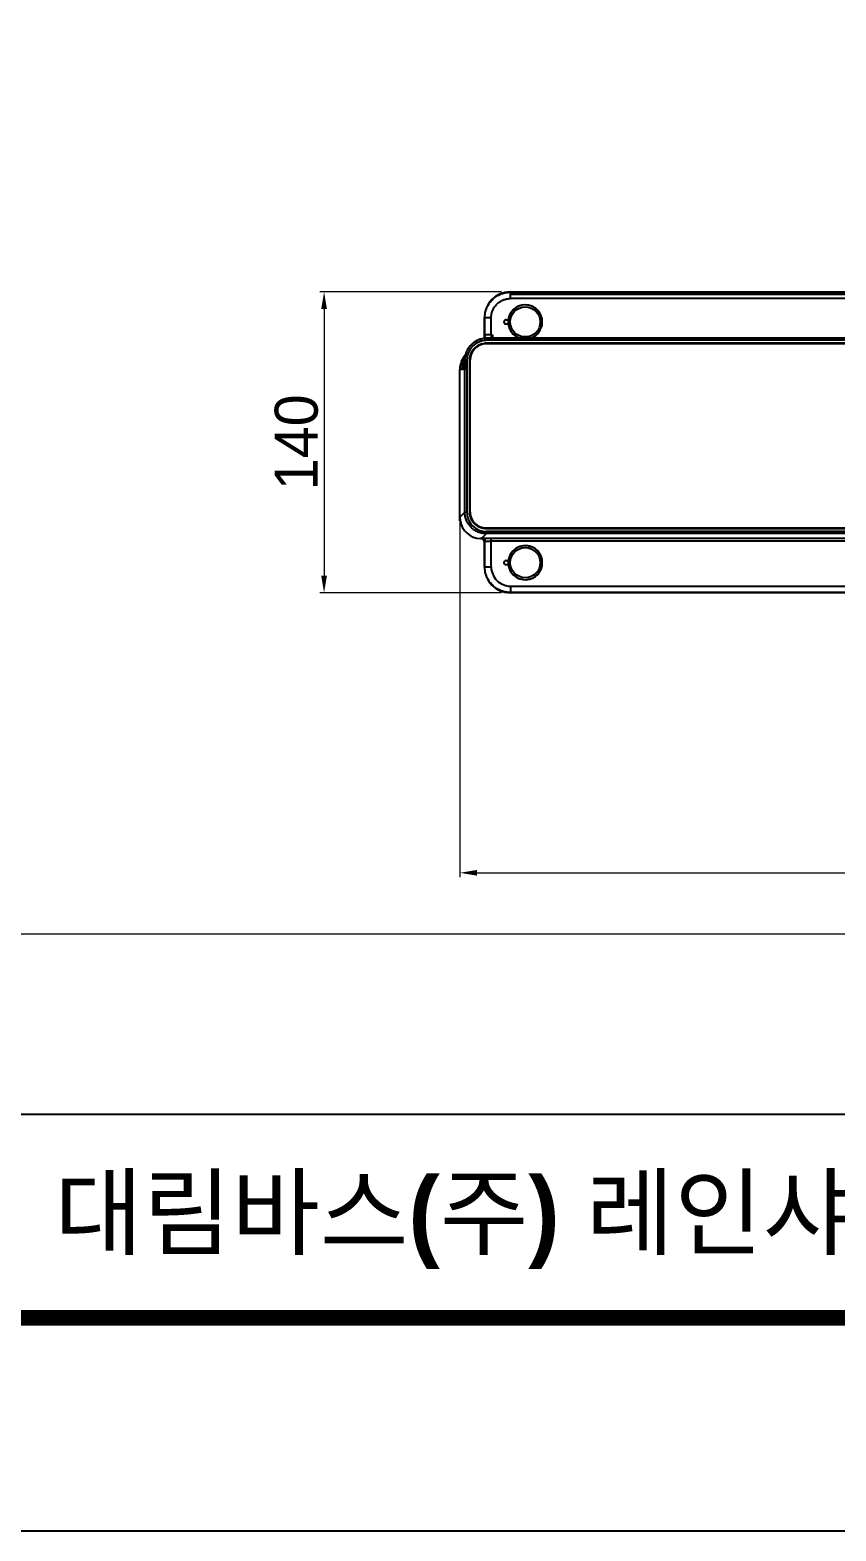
# Model space of a CAD drawing. Extents: x 11391 to 14551, y -233 to 2082.
# Drawn here: x 11998 to 12373, y -233 to 465 of the extents above; entities that cross this region are included whole.
import ezdxf

# ---------------------------------------------------------------- set-up
doc = ezdxf.new("R2010")
doc.units = 0
doc.header["$LTSCALE"] = 10
doc.header["$MEASUREMENT"] = 0
doc.header["$PDMODE"] = 3
doc.header["$PDSIZE"] = -10
doc.layers.get('0').update_dxf_attribs({"linetype": 'CONTINUOUS'})
doc.layers.get('DEFPOINTS').update_dxf_attribs({"linetype": 'CONTINUOUS'})
doc.layers.add('DEF_LAYER_ASSEM_MEMBER', color=7, linetype='CONTINUOUS')
doc.layers.add('치수선', color=7, linetype='CONTINUOUS', lineweight=20)
doc.styles.add('Daelim Dimension', font='')
doc.styles.get('Daelim Dimension').set_extended_font_data('나눔고딕')
doc.dimstyles.new('DEFAULT', dxfattribs={"dimscale": 2, "dimtxt": 2, "dimasz": 2, "dimexe": 0, "dimexo": 2, "dimgap": 1, "dimtad": 1, "dimdec": 1, "dimzin": 9, "dimdsep": 46, "dimtxsty": 'Daelim Dimension', "dimcen": 0.5, "dimclrd": 252, "dimclre": 252, "dimclrt": 3, "dimadec": 1, "dimazin": 0, "dimtfac": 1, "dimtdec": 1, "dimtix": 1, "dimtmove": 0, "dimatfit": 3, "dimfxl": 1, "dimtolj": 1, "dimtzin": 1, "dimlwd": 9, "dimlwe": 9, "dimarcsym": 0})

# ---------------------------------------------------------------- blocks, each defined once
blk = doc.blocks.new('*D16')
at = {"color": 5, "lineweight": 9, "ltscale": 0.5, "transparency": 16777216}
for p, q in [((12197.89, 257.84), (12197.89, 71.07)), ((12618.29, 249.09), (12618.29, 71.07)), ((12205.89, 73.07), (12610.29, 73.07))]:
    blk.add_line(p, q, dxfattribs=at)
at = {"color": 5, "ltscale": 0.5, "transparency": 16777216}
for points in [[(12205.89, 74.4), (12205.89, 71.73), (12197.89, 73.07)], [(12610.29, 74.4), (12610.29, 71.73), (12618.29, 73.07)]]:
    blk.add_solid(points, dxfattribs=at)
at = {"layer": 'DEFPOINTS', "color": 0, "ltscale": 0.5, "transparency": 16777216}
for p in [(12197.89, 261.84), (12618.29, 253.09), (12618.29, 73.07)]:
    blk.add_point(p, dxfattribs=at)
at = {"color": 7, "ltscale": 0.5, "transparency": 16777216, "insert": (12408.09, 85.91), "char_height": 20, "attachment_point": 5, "style": 'Daelim Dimension'}
blk.add_mtext('\\A1;420', dxfattribs=at)
blk = doc.blocks.new('*D17')
at = {"color": 5, "lineweight": 9, "ltscale": 0.5, "transparency": 16777216}
for p, q in [((12217.29, 343.34), (12132.74, 343.34)), ((12134.74, 335.34), (12134.74, 211.34)), ((12217.29, 203.34), (12132.74, 203.34))]:
    blk.add_line(p, q, dxfattribs=at)
at = {"color": 5, "ltscale": 0.5, "transparency": 16777216}
for points in [[(12133.41, 335.34), (12136.07, 335.34), (12134.74, 343.34)], [(12133.41, 211.34), (12136.07, 211.34), (12134.74, 203.34)]]:
    blk.add_solid(points, dxfattribs=at)
at = {"layer": 'DEFPOINTS', "color": 0, "ltscale": 0.5, "transparency": 16777216}
for p in [(12221.29, 343.34), (12134.74, 203.34), (12221.29, 203.34)]:
    blk.add_point(p, dxfattribs=at)
at = {"color": 7, "ltscale": 0.5, "transparency": 16777216, "insert": (12121.93, 273.34), "char_height": 20, "attachment_point": 5, "rotation": 90, "style": 'Daelim Dimension'}
blk.add_mtext('\\A1;140', dxfattribs=at)

msp = doc.modelspace()

# ---------------------------------------------------------------- linework, layer by layer
at = {"color": 5}
msp.add_line((11442.14, -39.16), (13986.2, -39.16), dxfattribs=at)
at = {"ltscale": 0.5}
msp.add_lwpolyline([(11391.33, -233.13), (14550.85, -233.13), (14550.85, 2081.91), (11391.33, 2081.91)], close=True, dxfattribs=at)
at = {"color": 5, "linetype": 'ByBlock', "lineweight": 200, "const_width": 7.28}
msp.add_lwpolyline([(11442.14, -134), (14499.74, -134), (14499.74, 2028.16), (11442.14, 2028.16)], close=True, dxfattribs=at)
at = {"layer": 'DEF_LAYER_ASSEM_MEMBER', "color": 7, "linetype": 'Continuous'}
for p, q in [((12221.29, 343.34), (12397.29, 343.34)), ((12209.29, 321.58), (12209.29, 331.34)), ((12209.45, 331.18), (12209.29, 331.34)), ((12209.45, 321.61), (12209.45, 331.18)), ((12212.45, 323.37), (12212.45, 331.23)), ((12219.39, 330.34), (12220.4, 330.34)), ((12220.4, 328.34), (12219.39, 328.34)), ((12220.39, 329.34), (12220.39, 329.36)), ((12236.19, 329.36), (12236.19, 329.34)), ((12209.56, 321.63), (12209.59, 323.37)), ((12209.59, 323.37), (12209.57, 323.37)), ((12212.6, 323.37), (12209.59, 323.37)), ((12606.12, 321.8), (12210.47, 321.8)), ((12212.57, 321.8), (12212.6, 323.37)), ((12212.6, 323.37), (12213.07, 323.37)), ((12213.07, 323.37), (12213.07, 321.8)), ((12200.55, 314.28), (12199.4, 310.04)), ((12605.97, 320.81), (12210.61, 320.81)), ((12210.62, 319.59), (12605.96, 319.59)), ((12210.62, 319.39), (12605.96, 319.39)), ((12210.62, 319.38), (12605.96, 319.38)), ((12199, 307.29), (12197.89, 307.29)), ((12197.89, 236.84), (12197.89, 307.29)), ((12200.2, 311.65), (12199.05, 307.42)), ((12200.2, 240.84), (12200.2, 307.29)), ((12201.19, 311.65), (12201.19, 307.29)), ((12201.19, 307.29), (12201.19, 240.84)), ((12202.49, 307.29), (12202.49, 311.71)), ((12202.49, 240.86), (12202.49, 307.29)), ((12202.7, 307.29), (12202.69, 307.29)), ((12202.69, 240.86), (12202.69, 307.29)), ((12202.7, 307.29), (12202.7, 311.71)), ((12202.7, 240.86), (12202.7, 307.29)), ((12200.2, 240.84), (12197.89, 238.54)), ((12197.89, 236.84), (12197.89, 238.54)), ((12198.04, 236.84), (12197.89, 236.84)), ((12197.89, 236.84), (12197.89, 236.84)), ((12210.2, 230.85), (12208.09, 228.74)), ((12210.2, 231.84), (12210.2, 230.85)), ((12408.29, 231.84), (12210.2, 231.84)), ((12408.29, 230.85), (12210.2, 230.85)), ((12408.29, 233.35), (12210.21, 233.35)), ((12408.29, 233.34), (12210.21, 233.34)), ((12408.29, 233.14), (12210.21, 233.14)), ((12207.74, 228.71), (12207.57, 228.54)), ((12207.57, 228.54), (12207.97, 228.54)), ((12207.97, 228.54), (12208.14, 228.71)), ((12209.45, 227.31), (12209.27, 227.31)), ((12209.29, 215.33), (12209.29, 227.31)), ((12209.45, 215.5), (12209.46, 227.31)), ((12212.45, 215.44), (12212.46, 227.31)), ((12212.46, 228.78), (12385.53, 228.78)), ((12385.51, 227.31), (12212.46, 227.31)), ((12219.39, 218.34), (12220.4, 218.34)), ((12209.45, 215.5), (12209.29, 215.33)), ((12220.4, 216.34), (12219.39, 216.34)), ((12221.45, 203.49), (12221.29, 203.34)), ((12595.29, 203.34), (12221.29, 203.34)), ((12221.45, 206.44), (12221.45, 203.49)), ((12221.45, 206.44), (12385.5, 206.44)), ((12595.13, 203.49), (12221.45, 203.49))]:
    msp.add_line(p, q, dxfattribs=at)
for centre in [(12228.29, 329.34), (12228.29, 217.34)]:
    msp.add_circle(centre, 7, dxfattribs=at)
for centre, radius, start, end in [((12228.29, 329.34), 7.95, 288.61741, 172.77384), ((12219.39, 329.34), 1, 90.00002, 270), ((12228.29, 329.34), 7.95, 187.22616, 251.38465), ((12210.25, 311.71), 7.54, 106.27465, 180.02675), ((12210.21, 240.86), 7.51, 179.99516, 270.00485), ((12228.29, 217.34), 7.9, 0, 180), ((12228.29, 217.34), 7.95, 187.22616, 172.77384), ((12219.39, 217.34), 1, 89.99998, 270), ((12228.29, 217.34), 7.9, 180, 0)]:
    msp.add_arc(centre, radius, start, end, dxfattribs=at)
for centre, major_axis, ratio, start_param, end_param in [((12221.29, 331.33), (8.49, -8.49), 0.999695, 2.356347, 3.926839), ((12228.29, 329.36), (-7.9, 0), 0.999848, 3.141593, 6.283185), ((12228.29, 329.36), (-7.9, 0), 0.999848, 0, 1.274701), ((12228.29, 329.34), (7.9, 0), 0.999848, 3.141593, 4.40952), ((12228.29, 329.36), (-7.9, 0), 0.999848, 1.866891, 3.141593), ((12228.29, 329.34), (7.9, 0), 0.999848, 5.015258, 6.283185), ((12212.4, 489.21), (2.95, 171.87), 0.000305, 3.357073, 3.407216), ((12207.89, 307.34), (10, 0), 0.999848, 2.404579, 3.146558), ((12207.89, 238.54), (7.07, 7.07), 0.999695, 2.356347, 2.527177), ((12207.89, 238.54), (7.07, 7.07), 0.999695, 2.527154, 3.883473), ((12207.39, 227.05), (-1.06, -1.06), 0.999695, 3.806787, 3.883724), ((12207.79, 227.05), (-1.06, -1.06), 0.999695, 2.529217, 3.806787), ((12207.96, 227.22), (1.06, -1.06), 0.999695, 0.847258, 2.235995), ((12221.29, 215.34), (8.49, 8.49), 0.999695, 2.356347, 3.926839), ((12212.45, 215.5), (-3, 0), 0.017452, 0.017456, 1.570802)]:
    msp.add_ellipse(centre, major_axis=major_axis, ratio=ratio, start_param=start_param, end_param=end_param, dxfattribs=at)
for points, degree, knots in [([(12209.45, 331.18), (12209.45, 331.6), (12209.47, 332.03), (12209.56, 332.87), (12209.63, 333.29), (12209.81, 334.11), (12209.92, 334.52), (12210.18, 335.3), (12210.32, 335.69), (12210.66, 336.44), (12210.84, 336.8), (12211.25, 337.51), (12211.47, 337.85), (12211.94, 338.5), (12212.19, 338.81), (12212.71, 339.41), (12212.99, 339.69), (12213.56, 340.23), (12213.86, 340.48), (12214.48, 340.95), (12214.79, 341.17), (12215.45, 341.57), (12215.78, 341.76), (12216.46, 342.1), (12216.81, 342.25), (12217.51, 342.52), (12217.86, 342.63), (12218.57, 342.83), (12218.93, 342.92), (12219.65, 343.05), (12220.01, 343.1), (12220.73, 343.16), (12221.09, 343.18), (12221.45, 343.18)], 3, [0, 0, 0, 0, 0.0625, 0.0625, 0.125, 0.125, 0.1875, 0.1875, 0.25, 0.25, 0.3125, 0.3125, 0.375, 0.375, 0.4375, 0.4375, 0.5, 0.5, 0.5625, 0.5625, 0.625, 0.625, 0.6875, 0.6875, 0.75, 0.75, 0.8125, 0.8125, 0.875, 0.875, 0.9375, 0.9375, 1, 1, 1, 1]), ([(12221.45, 342.3), (12221.45, 342.3), (12221.45, 342.71), (12221.45, 343.09), (12221.45, 343.16), (12221.45, 343.17)], 3, [0, 0, 0, 0, 0.008278, 0.766368, 1, 1, 1, 1]), ([(12221.45, 340.23), (12221.45, 340.62), (12221.45, 341.38), (12221.45, 342.03), (12221.45, 342.3)], 3, [0, 0, 0, 0, 0.503102, 1, 1, 1, 1]), ([(12212.45, 331.23), (12212.45, 331.41), (12212.46, 331.69), (12212.53, 332.44), (12212.58, 332.79), (12212.69, 333.28), (12212.72, 333.43), (12212.86, 333.9), (12212.93, 334.12), (12213.03, 334.4), (12213.08, 334.54), (12213.36, 335.22), (12213.64, 335.74), (12214.13, 336.47), (12214.25, 336.64), (12214.6, 337.08), (12214.85, 337.36), (12215.56, 338.07), (12216.07, 338.46), (12216.64, 338.84), (12216.88, 338.99), (12217.34, 339.24), (12217.59, 339.36), (12217.82, 339.47), (12217.88, 339.49), (12217.95, 339.52), (12217.96, 339.53), (12217.99, 339.54), (12217.97, 339.53), (12218.27, 339.66), (12218.55, 339.76), (12218.97, 339.88), (12219.19, 339.94), (12219.4, 339.99), (12219.55, 340.03), (12219.66, 340.05), (12219.77, 340.07), (12219.88, 340.09), (12220.17, 340.14), (12220.38, 340.17), (12220.94, 340.22), (12221.24, 340.23), (12221.45, 340.23)], 3, [0, 0, 0, 0, 0.0625, 0.0625, 0.125, 0.125, 0.1875, 0.1875, 0.21875, 0.21875, 0.25, 0.25, 0.375, 0.375, 0.4375, 0.4375, 0.5, 0.5, 0.625, 0.625, 0.6875, 0.6875, 0.71875, 0.71875, 0.734375, 0.734375, 0.742187, 0.742187, 0.75, 0.75, 0.8125, 0.8125, 0.84375, 0.859375, 0.859375, 0.875, 0.875, 0.90625, 0.90625, 0.9375, 0.9375, 1, 1, 1, 1]), ([(12212.45, 331.23), (12212.26, 331.23), (12212.06, 331.23), (12211.68, 331.23), (12211.5, 331.23), (12211.14, 331.22), (12210.96, 331.22), (12210.64, 331.22), (12210.49, 331.22), (12210.21, 331.21), (12210.08, 331.21), (12209.87, 331.2), (12209.77, 331.2), (12209.62, 331.19), (12209.56, 331.19), (12209.48, 331.18), (12209.46, 331.18), (12209.45, 331.18)], 3, [0, 0, 0, 0, 0.125, 0.125, 0.25, 0.25, 0.375, 0.375, 0.5, 0.5, 0.625, 0.625, 0.75, 0.75, 0.875, 0.875, 1, 1, 1, 1]), ([(12207.35, 321.26), (12206.33, 320.95), (12205.35, 320.48), (12203.6, 319.25), (12202.82, 318.5), (12201.54, 316.78), (12201.04, 315.82), (12200.67, 314.7), (12200.64, 314.59), (12200.61, 314.49)], 3, [0, 0, 0, 0, 0.32223, 0.32223, 0.64446, 0.64446, 0.96669, 0.96669, 1, 1, 1, 1]), ([(12207.35, 321.26), (12207.35, 321.26), (12207.35, 321.26), (12207.35, 321.24), (12207.36, 321.23), (12207.37, 321.18), (12207.38, 321.15), (12207.4, 321.08), (12207.41, 321.04), (12207.44, 320.95), (12207.46, 320.9), (12207.5, 320.79), (12207.52, 320.73), (12207.56, 320.61), (12207.58, 320.55), (12207.62, 320.43), (12207.64, 320.37), (12207.66, 320.31)], 3, [0, 0, 0, 0, 0.125, 0.125, 0.25, 0.25, 0.375, 0.375, 0.5, 0.5, 0.625, 0.625, 0.75, 0.75, 0.875, 0.875, 1, 1, 1, 1]), ([(12210.61, 321.8), (12210.61, 321.8), (12210.61, 321.8), (12210.61, 321.78), (12210.61, 321.77), (12210.61, 321.72), (12210.61, 321.69), (12210.61, 321.62), (12210.61, 321.58), (12210.61, 321.49), (12210.61, 321.44), (12210.61, 321.32), (12210.61, 321.27), (12210.61, 321.14), (12210.61, 321.08), (12210.61, 320.94), (12210.61, 320.88), (12210.61, 320.81)], 3, [0, 0, 0, 0, 0.125, 0.125, 0.25, 0.25, 0.375, 0.375, 0.5, 0.5, 0.625, 0.625, 0.75, 0.75, 0.875, 0.875, 1, 1, 1, 1]), ([(12207.66, 320.31), (12205.89, 319.79), (12204.18, 318.66), (12201.79, 315.45), (12201.19, 313.5), (12201.19, 311.65)], 3, [0, 0, 0, 0, 0.5, 0.5, 1, 1, 1, 1]), ([(12202.49, 311.71), (12202.49, 312.32), (12202.59, 312.95), (12202.7, 313.56), (12203.09, 314.75), (12203.38, 315.31), (12203.67, 315.87), (12204.41, 316.85), (12204.86, 317.29), (12205.31, 317.72), (12206.35, 318.44), (12206.91, 318.71), (12207.48, 318.98), (12208.07, 319.15)], 2, [0, 0, 0, 0.125, 0.125, 0.25, 0.375, 0.375, 0.5, 0.625, 0.625, 0.75, 0.875, 0.875, 1, 1, 1]), ([(12202.69, 311.71), (12202.69, 312.52), (12202.96, 314.16), (12204.11, 316.35), (12205.61, 317.77), (12207.01, 318.58), (12207.76, 318.85), (12208.13, 318.96)], 3, [0, 0, 0, 0, 0.251347, 0.502697, 0.754032, 0.880109, 1, 1, 1, 1]), ([(12208.13, 318.96), (12208.13, 318.97), (12208.12, 318.99), (12208.1, 319.06), (12208.08, 319.11), (12208.07, 319.15)], 3, [0, 0, 0, 0, 0.5, 0.5, 1, 1, 1, 1]), ([(12199, 307.34), (12199, 307.76), (12199.03, 308.16), (12199.13, 308.94), (12199.19, 309.3), (12199.36, 309.99), (12199.45, 310.31), (12199.56, 310.61)], 3, [0, 0, 0, 0, 0.335374, 0.335374, 0.670747, 0.670747, 1, 1, 1, 1]), ([(12199.05, 307.42), (12199.05, 307.68), (12199.06, 307.95), (12199.1, 308.48), (12199.13, 308.74), (12199.2, 309.14), (12199.22, 309.27), (12199.27, 309.53), (12199.32, 309.74), (12199.38, 309.96), (12199.4, 310.05)], 3, [0, 0, 0, 0, 0.299603, 0.299603, 0.599206, 0.599206, 0.749008, 0.749008, 0.898809, 1, 1, 1, 1]), ([(12202.69, 311.71), (12202.69, 311.71), (12202.68, 311.71), (12202.66, 311.71), (12202.65, 311.71), (12202.61, 311.71), (12202.59, 311.71), (12202.54, 311.71), (12202.52, 311.71), (12202.49, 311.71)], 3, [0, 0, 0, 0, 0.25, 0.25, 0.5, 0.5, 0.75, 0.75, 1, 1, 1, 1]), ([(12210.2, 230.85), (12209.87, 230.85), (12209.54, 230.86), (12208.89, 230.93), (12208.57, 230.97), (12207.92, 231.1), (12207.61, 231.18), (12206.98, 231.37), (12206.67, 231.48), (12206.07, 231.73), (12205.77, 231.87), (12205.19, 232.18), (12204.91, 232.35), (12204.37, 232.71), (12203.84, 233.1), (12203.11, 233.76), (12202.45, 234.49), (12202.06, 235.02), (12201.7, 235.56), (12201.53, 235.84), (12201.22, 236.42), (12201.08, 236.71), (12200.83, 237.32), (12200.72, 237.63), (12200.53, 238.25), (12200.45, 238.57), (12200.32, 239.21), (12200.28, 239.54), (12200.21, 240.19), (12200.2, 240.52), (12200.2, 240.84)], 3, [0, 0, 0, 0, 0.0625, 0.0625, 0.125, 0.125, 0.1875, 0.1875, 0.25, 0.25, 0.3125, 0.3125, 0.375, 0.375, 0.4375, 0.5, 0.5625, 0.625, 0.625, 0.6875, 0.6875, 0.75, 0.75, 0.8125, 0.8125, 0.875, 0.875, 0.9375, 0.9375, 1, 1, 1, 1]), ([(12201.19, 240.84), (12201.19, 239.74), (12201.38, 238.66), (12202.27, 236.4), (12202.95, 235.36), (12204.71, 233.6), (12205.8, 232.9), (12207.42, 232.26), (12208.02, 232.09), (12209.1, 231.89), (12209.64, 231.84), (12210.2, 231.84)], 3, [0, 0, 0, 0, 0.25, 0.25, 0.5, 0.5, 0.75, 0.75, 0.875, 0.875, 1, 1, 1, 1]), ([(12202.49, 240.86), (12202.52, 240.86), (12202.54, 240.86), (12202.59, 240.86), (12202.61, 240.86), (12202.65, 240.86), (12202.66, 240.86), (12202.68, 240.86), (12202.69, 240.86), (12202.69, 240.86)], 3, [0, 0, 0, 0, 0.25, 0.25, 0.5, 0.5, 0.75, 0.75, 1, 1, 1, 1]), ([(12210.21, 233.14), (12209.47, 233.14), (12208.72, 233.29), (12207.97, 233.45), (12206.56, 234.03), (12205.92, 234.45), (12205.28, 234.87), (12204.23, 235.93), (12203.8, 236.57), (12203.38, 237.2), (12202.8, 238.62), (12202.65, 239.36), (12202.49, 240.11), (12202.49, 240.86)], 2, [0, 0, 0, 0.125, 0.125, 0.25, 0.375, 0.375, 0.5, 0.625, 0.625, 0.75, 0.875, 0.875, 1, 1, 1]), ([(12210.21, 233.34), (12209.23, 233.34), (12207.26, 233.73), (12205.17, 235.13), (12203.92, 236.65), (12203.22, 237.96), (12202.79, 239.38), (12202.69, 240.37), (12202.69, 240.86)], 3, [0, 0, 0, 0, 0.249401, 0.498796, 0.624102, 0.7494, 0.8747, 1, 1, 1, 1]), ([(12210.21, 233.34), (12210.21, 233.34), (12210.21, 233.33), (12210.21, 233.31), (12210.21, 233.3), (12210.21, 233.26), (12210.21, 233.24), (12210.21, 233.19), (12210.21, 233.17), (12210.21, 233.14)], 3, [0, 0, 0, 0, 0.25, 0.25, 0.5, 0.5, 0.75, 0.75, 1, 1, 1, 1]), ([(12207.62, 228.72), (12207.62, 228.72), (12207.62, 228.72), (12207.62, 228.72), (12207.63, 228.72), (12207.63, 228.72), (12207.63, 228.72), (12207.63, 228.72), (12207.63, 228.72), (12207.64, 228.72), (12207.64, 228.72), (12207.64, 228.72), (12207.65, 228.72), (12207.65, 228.72), (12207.65, 228.72), (12207.66, 228.72), (12207.66, 228.72), (12207.67, 228.72), (12207.67, 228.72), (12207.68, 228.73), (12207.68, 228.73), (12207.69, 228.73), (12207.69, 228.73), (12207.7, 228.73), (12207.71, 228.73), (12207.71, 228.73), (12207.72, 228.73), (12207.73, 228.73), (12207.74, 228.73), (12207.74, 228.73), (12207.75, 228.73), (12207.77, 228.73), (12207.79, 228.73), (12207.8, 228.73), (12207.82, 228.73), (12207.84, 228.73), (12207.86, 228.73), (12207.89, 228.73), (12207.91, 228.74), (12207.93, 228.74), (12207.96, 228.74), (12207.98, 228.74), (12208.01, 228.74), (12208.03, 228.74), (12208.06, 228.74), (12208.08, 228.74), (12208.09, 228.74)], 3, [0, 0, 0, 0, 0.01739, 0.03477, 0.052141, 0.069502, 0.086857, 0.104204, 0.121545, 0.138881, 0.156213, 0.173542, 0.190869, 0.208193, 0.225518, 0.242842, 0.260168, 0.277495, 0.294826, 0.312161, 0.3295, 0.346844, 0.364196, 0.381554, 0.398921, 0.416297, 0.433683, 0.45108, 0.468488, 0.48591, 0.503345, 0.537022, 0.57059, 0.604054, 0.637423, 0.670701, 0.703896, 0.737014, 0.770062, 0.803047, 0.835974, 0.868852, 0.901687, 0.934485, 0.967254, 1, 1, 1, 1]), ([(12208.49, 228.74), (12208.76, 228.75), (12209.2, 228.76), (12209.62, 228.77), (12210.69, 228.78), (12211.27, 228.78), (12211.87, 228.78), (12212.46, 228.78)], 2, [0, 0, 0, 0.25, 0.25, 0.5, 0.75, 0.75, 1, 1, 1]), ([(12209.81, 227.31), (12209.81, 227.4), (12209.79, 227.49), (12209.76, 227.66), (12209.73, 227.75), (12209.66, 227.93), (12209.62, 228.02), (12209.52, 228.18), (12209.46, 228.26), (12209.33, 228.39), (12209.26, 228.46), (12209.11, 228.56), (12209.04, 228.6), (12208.88, 228.67), (12208.8, 228.7), (12208.64, 228.73), (12208.56, 228.74), (12208.49, 228.74)], 3, [0, 0, 0, 0, 0.125, 0.125, 0.25, 0.25, 0.375, 0.375, 0.5, 0.5, 0.625, 0.625, 0.75, 0.75, 0.875, 0.875, 1, 1, 1, 1]), ([(12209.45, 227.31), (12209.46, 227.31), (12209.49, 227.31), (12209.61, 227.31), (12209.7, 227.31), (12209.81, 227.31)], 3, [0, 0, 0, 0, 0.5, 0.5, 1, 1, 1, 1]), ([(12209.81, 227.31), (12209.87, 227.31), (12209.95, 227.31), (12210.1, 227.31), (12210.19, 227.31), (12210.33, 227.31), (12210.38, 227.31), (12210.48, 227.31), (12210.53, 227.31), (12210.69, 227.31), (12210.8, 227.31), (12211.03, 227.31), (12211.15, 227.31), (12211.34, 227.31), (12211.4, 227.31), (12211.53, 227.31), (12211.59, 227.31), (12211.78, 227.31), (12211.92, 227.31), (12212.12, 227.31), (12212.18, 227.31), (12212.32, 227.31), (12212.39, 227.31), (12212.46, 227.31)], 3, [0, 0, 0, 0, 0.125, 0.125, 0.25, 0.25, 0.3125, 0.3125, 0.375, 0.375, 0.5, 0.5, 0.625, 0.625, 0.6875, 0.6875, 0.75, 0.75, 0.875, 0.875, 0.9375, 0.9375, 1, 1, 1, 1]), ([(12212.46, 227.31), (12212.46, 227.41), (12212.46, 227.6), (12212.46, 227.96), (12212.46, 228.37), (12212.46, 228.7), (12212.46, 228.78), (12212.46, 228.78)], 3, [0, 0, 0, 0, 0.12537, 0.250742, 0.500588, 0.750436, 1, 1, 1, 1]), ([(12221.45, 203.49), (12221.09, 203.49), (12220.73, 203.51), (12220.01, 203.58), (12219.65, 203.62), (12218.93, 203.76), (12218.57, 203.84), (12217.86, 204.04), (12217.5, 204.16), (12216.81, 204.42), (12216.46, 204.57), (12215.78, 204.91), (12215.45, 205.1), (12214.79, 205.5), (12214.48, 205.72), (12213.86, 206.19), (12213.56, 206.44), (12212.99, 206.98), (12212.71, 207.26), (12212.18, 207.86), (12211.94, 208.17), (12211.47, 208.82), (12211.25, 209.16), (12210.84, 209.87), (12210.66, 210.23), (12210.32, 210.98), (12210.18, 211.37), (12209.92, 212.16), (12209.81, 212.56), (12209.63, 213.38), (12209.56, 213.8), (12209.47, 214.64), (12209.45, 215.07), (12209.45, 215.5)], 3, [0, 0, 0, 0, 0.0625, 0.0625, 0.125, 0.125, 0.1875, 0.1875, 0.25, 0.25, 0.3125, 0.3125, 0.375, 0.375, 0.4375, 0.4375, 0.5, 0.5, 0.5625, 0.5625, 0.625, 0.625, 0.6875, 0.6875, 0.75, 0.75, 0.8125, 0.8125, 0.875, 0.875, 0.9375, 0.9375, 1, 1, 1, 1]), ([(12212.45, 215.44), (12212.45, 213.08), (12213.42, 210.75), (12216.75, 207.41), (12219.08, 206.44), (12221.45, 206.44)], 3, [0, 0, 0, 0, 0.5, 0.5, 1, 1, 1, 1])]:
    msp.add_open_spline(points, degree=degree, knots=knots, dxfattribs=at)
for points, degree in [([(12221.45, 343.18), (12221.39, 343.23), (12221.34, 343.28), (12221.29, 343.34)], 3), ([(12221.45, 343.18), (12280.06, 343.18), (12338.68, 343.18), (12397.29, 343.18)], 3), ([(12221.45, 342.3), (12280.06, 342.3), (12338.68, 342.3), (12397.29, 342.3)], 3), ([(12397.29, 340.23), (12338.68, 340.23), (12280.06, 340.23), (12221.45, 340.23)], 3), ([(12210.61, 321.8), (12209.5, 321.8), (12208.4, 321.62), (12207.35, 321.26)], 3), ([(12200.61, 314.49), (12200.34, 313.57), (12200.2, 312.61), (12200.2, 311.65)], 3), ([(12210.61, 320.81), (12209.6, 320.81), (12208.61, 320.64), (12207.66, 320.31)], 3), ([(12208.07, 319.15), (12208.89, 319.44), (12209.75, 319.59), (12210.62, 319.59)], 3), ([(12208.13, 318.96), (12208.93, 319.25), (12209.77, 319.39), (12210.62, 319.39)], 3), ([(12208.13, 318.95), (12208.94, 319.24), (12209.77, 319.38), (12210.62, 319.38)], 3), ([(12208.13, 318.96), (12208.13, 318.96), (12208.13, 318.96), (12208.13, 318.95)], 3), ([(12210.62, 319.38), (12210.62, 319.39)], 1), ([(12199.05, 307.42), (12199.03, 307.34), (12199, 307.34)], 2), ([(12199, 307.29), (12199, 307.3), (12199, 307.32), (12199, 307.34)], 3), ([(12200.2, 307.29), (12199, 307.29)], 1), ([(12200.2, 311.65), (12200.2, 310.19), (12200.2, 308.74), (12200.2, 307.29)], 3), ([(12202.7, 311.71), (12202.7, 311.71), (12202.69, 311.71), (12202.69, 311.71)], 3), ([(12202.69, 307.29), (12202.69, 308.76), (12202.69, 310.23), (12202.69, 311.71)], 3), ([(12202.69, 240.86), (12202.69, 240.86), (12202.7, 240.86), (12202.7, 240.86)], 3), ([(12210.21, 233.35), (12210.21, 233.35), (12210.21, 233.34), (12210.21, 233.34)], 3), ([(12207.46, 228.55), (12207.51, 228.61), (12207.57, 228.66), (12207.62, 228.72)], 3), ([(12208.09, 228.74), (12207.92, 228.73), (12207.75, 228.72), (12207.74, 228.71)], 2), ([(12208.14, 228.71), (12208.15, 228.72), (12208.32, 228.73), (12208.49, 228.74)], 2)]:
    msp.add_open_spline(points, degree=degree, dxfattribs=at)
for points, weights in [([(12210.62, 319.39), (12210.62, 319.4), (12210.62, 319.59)], [1, 0.719341610498, 0.997217601691]), ([(12200.2, 311.65), (12200.21, 311.65), (12201.19, 311.65)], [1, 0.713250371748, 1]), ([(12201.19, 240.84), (12200.21, 240.84), (12200.2, 240.84)], [0.999993663454, 0.71325460509, 0.99999802467]), ([(12207.62, 228.72), (12207.68, 228.71), (12207.74, 228.71)], [1, 0.984826330815, 0.971311247064])]:
    msp.add_rational_spline(points, weights, degree=2, dxfattribs=at)
at = {"layer": '치수선'}
msp.add_line((13573.36, 44.45), (11917.46, 44.45), dxfattribs=at)

# ---------------------------------------------------------------- texts
at = {"color": 2, "insert": (12009.36, -68.5), "char_height": 32.7922, "width": 2062.9716, "attachment_point": 1, "style": 'Daelim Dimension'}
msp.add_mtext('{\\fPretendard Variable SemiBold|b0|i0|c129|p2;대림바스(주)} 레인샤워_RAINSHOWER_수납형레인샤워수전_DL B6411CB3R', dxfattribs=at)

# ---------------------------------------------------------------- dimensions: what is measured, and where the dimension line sits
at = {"color": 5, "ltscale": 0.5}
dim = msp.add_linear_dim(base=(12134.74, 203.34), p1=(12221.29, 343.34), p2=(12221.29, 203.34), angle=90, dimstyle='DEFAULT', override={"dimtxt": 10, "dimasz": 4, "dimexe": 1, "dimdec": 0, "dimclrd": 5, "dimclre": 5, "dimclrt": 7}, dxfattribs=at)
dim.commit()
dim.dimension.update_dxf_attribs({"geometry": '*D17', "text_midpoint": (12121.93, 273.34)})
dim = msp.add_linear_dim(base=(12618.29, 73.07), p1=(12197.89, 261.84), p2=(12618.29, 253.09), dimstyle='DEFAULT', override={"dimtxt": 10, "dimasz": 4, "dimexe": 1, "dimdec": 0, "dimclrd": 5, "dimclre": 5, "dimclrt": 7}, dxfattribs=at)
dim.commit()
dim.dimension.update_dxf_attribs({"geometry": '*D16', "text_midpoint": (12408.09, 73.07), "dimtype": 160})

doc.saveas('drawing.dxf')
